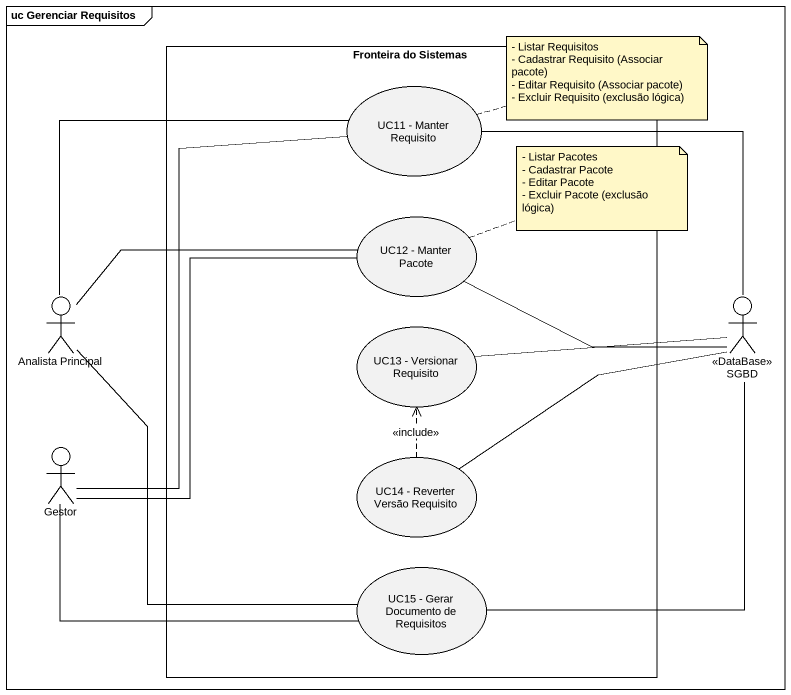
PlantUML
@startuml
mainframe uc Gerenciar Requisitos
rectangle "Fronteira do Sistemas" as Fronteira_do_Sistemas {
  usecase "UC11 - Manter Requisito" as UC11_Manter_Requisito
  usecase "UC12 - Manter Pacote" as UC12_Manter_Pacote
  usecase "UC13 - Versionar Requisito" as UC13_Versionar_Requisito
  usecase "UC14 - Reverter Versão Requisito" as UC14_Reverter_Versão
  usecase "UC15 - Gerar Documento de Requisitos" as UC15_Gerar_Documento_de
}
actor "Analista Principal" as Analista_Principal
actor SGBD <<DataBase>>
actor Gestor
UC11_Manter_Requisito -- SGBD
UC12_Manter_Pacote -right- SGBD
Analista_Principal -up- UC11_Manter_Requisito
Analista_Principal -right- UC12_Manter_Pacote
Analista_Principal -- UC15_Gerar_Documento_de
UC13_Versionar_Requisito -right- SGBD
Gestor -up- UC11_Manter_Requisito
Gestor -up- UC12_Manter_Pacote
Gestor -right- UC15_Gerar_Documento_de
UC14_Reverter_Versão -right- SGBD
UC14_Reverter_Versão .up.> UC13_Versionar_Requisito : <<include>>
UC15_Gerar_Documento_de -up- SGBD
note right of UC11_Manter_Requisito
  - Listar Requisitos
  - Cadastrar Requisito (Associar pacote)
  - Editar Requisito (Associar pacote)
  - Excluir Requisito (exclusão lógica)
end note
note right of UC12_Manter_Pacote
  - Listar Pacotes
  - Cadastrar Pacote
  - Editar Pacote
  - Excluir Pacote (exclusão lógica)
end note
@enduml
